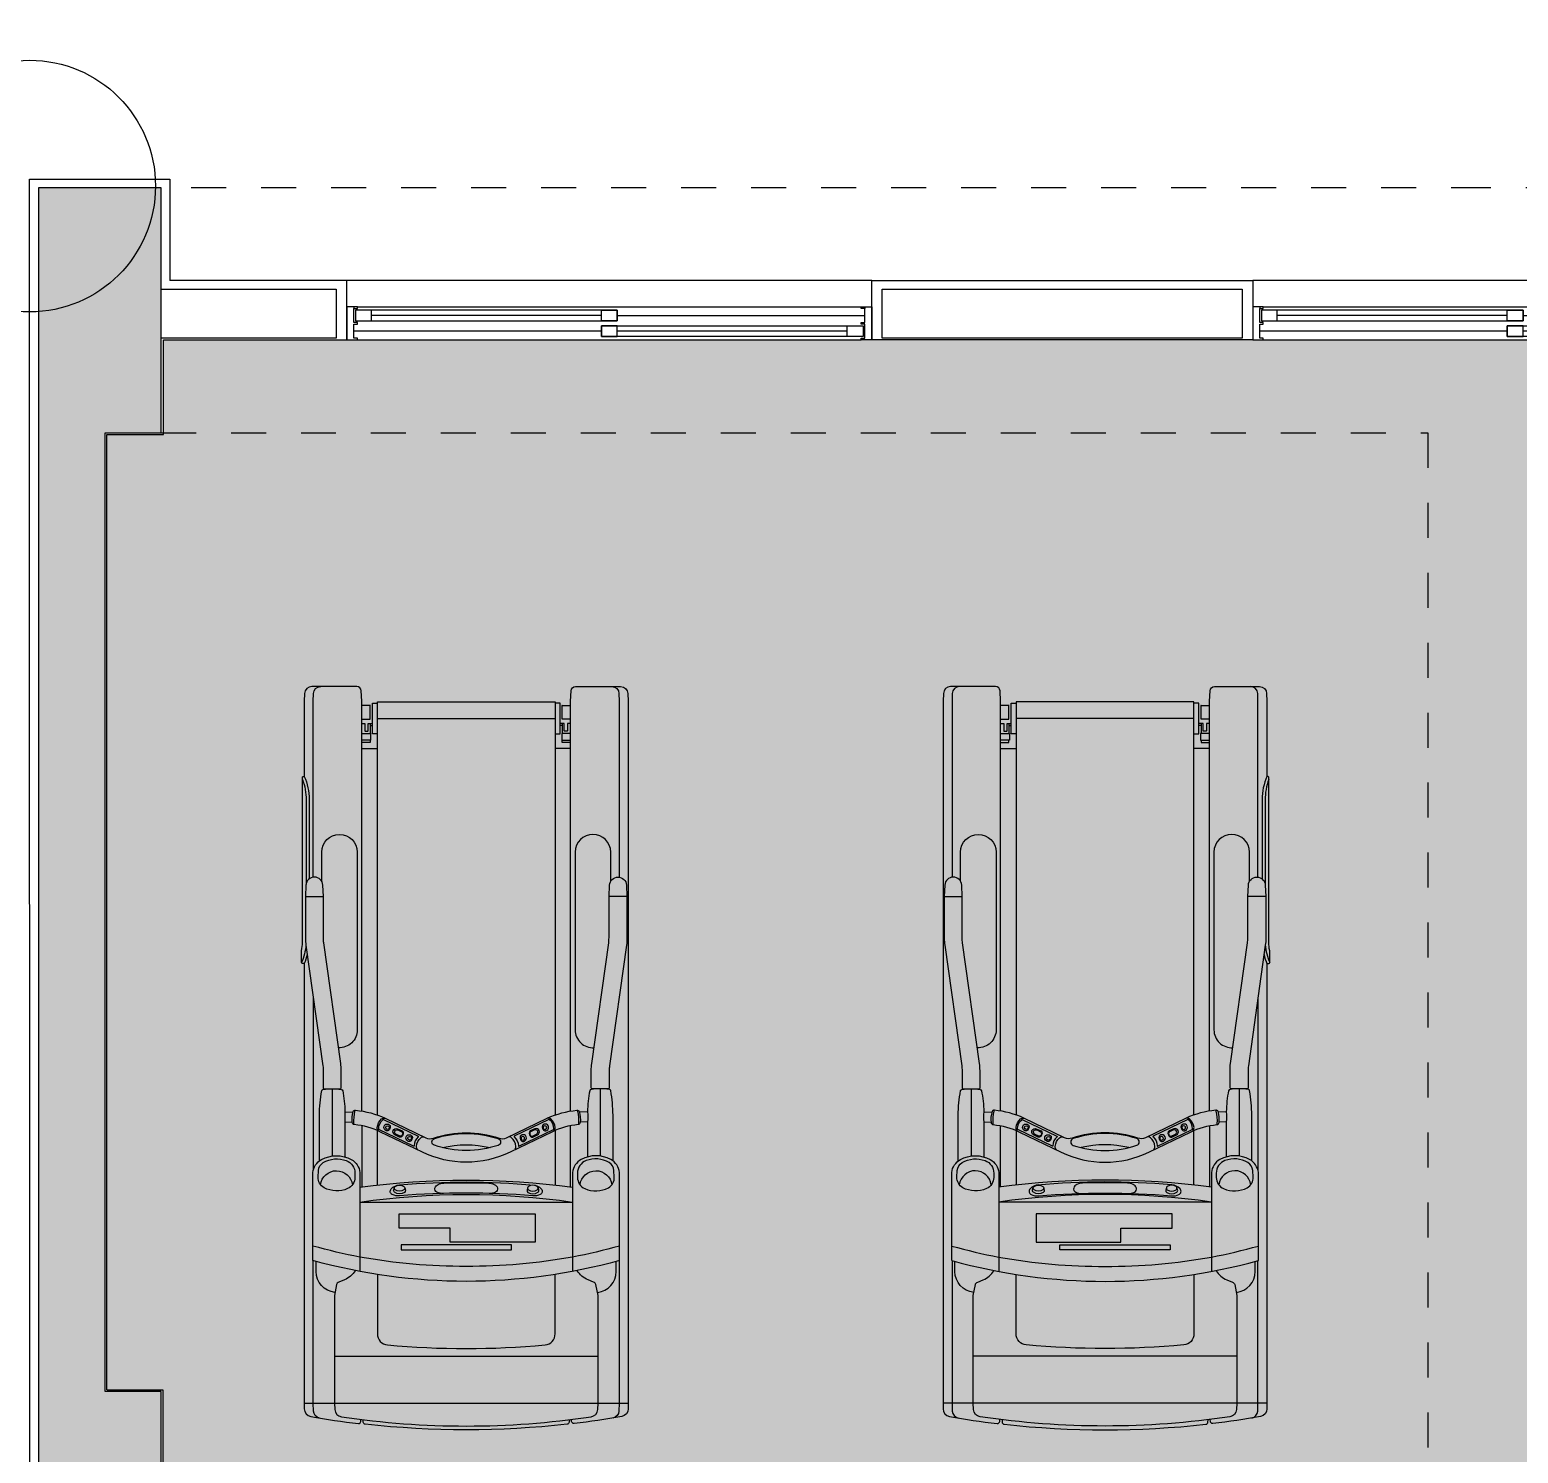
# Model space of a CAD drawing. Header units: metres. Extents: x -154 to 570, y -18 to 184.
# Drawn here: x -21.405 to -17.152, y 5.813 to 9.882 of the extents above; entities that cross this region are included whole.
import ezdxf
from ezdxf.xclip import XClip

# ---------------------------------------------------------------- set-up
doc = ezdxf.new("R2010")
doc.units = ezdxf.units.M
doc.header["$XCLIPFRAME"] = 0
doc.linetypes.add('DASHDOT', pattern=[1, 0.5, -0.25, 0, -0.25])
doc.linetypes.add('PUC TORRE B$0$DASHEDX2', pattern=[1.5, 1, -0.5])
for name, color, linetype in [('ARQ-AUX', 7, 'Continuous'), ('ARQ-DIM EMBASAM', 2, 'Continuous'), ('PA-PAISAGISMO', 7, 'Continuous'), ('PA-PLANTIO', 84, 'DASHDOT'), ('PUC TORRE B$0$1', 232, 'PUC TORRE B$0$DASHEDX2'), ('PUC TORRE B$0$4', 2, 'Continuous'), ('PUC TORRE B$0$LAY', 7, 'Continuous'), ('PUC$0$ARQ-ALV ACAB', 4, 'Continuous'), ('PUC$0$ARQ-ALV OSSO', 5, 'Continuous'), ('PUC$0$ARQ-AUX', 7, 'Continuous'), ('PUC$0$ARQ-AUX1 @ 1', 1, 'Continuous')]:
    doc.layers.add(name, color=color, linetype=linetype)
doc.layers.add('PUC$0$ARQ-FORRO', color=9, linetype='Continuous', lineweight=5)

# ---------------------------------------------------------------- blocks, each defined once
blk = doc.blocks.new('A$C23B574F5')
at = {"layer": 'PA-PLANTIO'}
h = blk.add_hatch(dxfattribs=at)
h.set_pattern_fill('DOTS', color=256, scale=0.075, style=0)
h.set_pattern_definition([(0, (-753.57029, 160.3369), (0.05953125, 0.1190625), [0, -0.1190625])])
h.paths.add_polyline_path([(-27.7081, 12.7261, 0.161101), (-30.4787, 12.5156), (-31.5341, 12.0752, 0.962207), (-30.7599, 9.9979, -0.161863), (-28.2168, 9.9911, 0.321768), (-20.5835, 12.3438), (-19.8343, 13.3309, 1.013508), (-21.906, 14.8598, -0.307162)])
at = {"layer": 'ARQ-DIM EMBASAM'}
blk.add_circle((-21.4054, 9.4349), 0.3596, dxfattribs=at)
at = {"layer": 'PA-PAISAGISMO', "ltscale": 0.1}
for radius in [6.8486, 6.8986]:
    blk.add_arc((-26.0389, 16.4841, 0), radius, 251.45741, 322.80353, dxfattribs=at)
blk = doc.blocks.new('PUC TORRE B$0$A$C5EB35D9F')
for points in [[(0.0078, 0.792), (0.0078, 2.0645, -0.363309), (0.0261, 2.0864, -0.015623), (0.1624, 2.1064, -0.432912), (0.1694, 2.1004), (0.1697, 2.0949)], [(0.0514, 2.0908, 0.357558), (0.0341, 2.0711), (0.0334, 2.0485), (0.0334, 1.6411)], [(0.1531, 1.6698, 0.163925), (0.1223, 1.6959), (0.1066, 1.7022, -0.07516), (0.102, 1.705, -0.212465), (0.1, 1.7091), (0.0936, 1.7407), (0.0936, 2.0485), (0.0947, 2.0666, -0.354368), (0.1136, 2.0873, -0.073854), (0.8273, 2.0873, -0.354368), (0.8462, 2.0666), (0.8473, 2.0485), (0.8473, 1.7407), (0.8409, 1.7091, -0.212465), (0.8389, 1.705, -0.07516), (0.8343, 1.7022), (0.8186, 1.6959, 0.163925), (0.7878, 1.6698)], [(0.7648, 2.0957), (0.7645, 2.1027, 0.367349), (0.7588, 2.1087, 0.05492), (0.1821, 2.1087, 0.367349), (0.1764, 2.1027), (0.1761, 2.0957)], [(0.9332, 0.257), (0.9332, 2.0645, 0.363309), (0.9148, 2.0864, 0.015623), (0.7786, 2.1064, 0.432912), (0.7715, 2.1004), (0.7712, 2.0949)], [(0.9075, 1.6411), (0.9075, 2.0485), (0.9068, 2.0711, 0.357571), (0.8895, 2.0908)], [(0.2165, 1.6805), (0.2165, 1.8502, -0.387587), (0.2453, 1.8819, -0.045851), (0.6956, 1.8819, -0.387587), (0.7245, 1.8502), (0.7245, 1.6805)], [(0.0954, 1.7317, 0.386526), (0.0415, 1.6723), (0.0415, 1.6433)], [(0.8455, 1.7317, -0.386526), (0.8994, 1.6723), (0.8994, 1.6433)], [(0.9086, 1.6408, 0.135609), (0.0323, 1.6408)], [(0.0323, 1.6408), (0.0323, 1.3893, 0.244228), (0.0572, 1.352, 0.253957), (0.142, 1.352, 0.249873), (0.1666, 1.3893), (0.1666, 1.6719)], [(0.9086, 1.6408), (0.9086, 1.3893, -0.244228), (0.8837, 1.352, -0.253957), (0.7989, 1.352, -0.249873), (0.7743, 1.3893), (0.7743, 1.6719)], [(0.1665, 1.6309, 0.020425), (0.0323, 1.5992)], [(0.7744, 1.6309, 0.088017), (0.1665, 1.6309)], [(0.9086, 1.5992, 0.020425), (0.7744, 1.6309)], [(0.1666, 1.4737, 0.071265), (0.7744, 1.4737)], [(0.6609, 1.4248, 0.198604), (0.6848, 1.4359, 0.506467), (0.6816, 1.4523, 0.136271), (0.6609, 1.456, -0.042648), (0.28, 1.456, 0.136271), (0.2593, 1.4523, 0.506467), (0.2561, 1.4359, 0.198604), (0.28, 1.4248, 0.045798), (0.6644, 1.4251)], [(0.295, 1.4327), (0.2965, 1.4396, 0.289821), (0.2942, 1.4459, 0.306328), (0.2657, 1.4456, 0.344814), (0.2632, 1.4382), (0.2653, 1.432)], [(0.4051, 1.4488, 0.115523), (0.3866, 1.445, 0.351202), (0.3809, 1.4335, 0.197169), (0.3903, 1.4231, 0.077301), (0.4063, 1.4195, 0.020426), (0.5346, 1.4195, 0.077301), (0.5506, 1.4231, 0.197169), (0.56, 1.4335, 0.351202), (0.5543, 1.445, 0.115523), (0.5358, 1.4488)], [(0.6459, 1.4327), (0.6444, 1.4396, -0.289821), (0.6468, 1.4459, -0.306328), (0.6752, 1.4456, -0.344814), (0.6777, 1.4382), (0.6756, 1.432)], [(0.054, 1.4239, 0.876443), (0.1453, 1.4242)], [(0.1666, 1.4312, 0.067622), (0.7744, 1.4312)], [(0.7956, 1.4242, 0.876443), (0.8869, 1.4239)], [(0.051, 1.3557), (0.051, 1.2255, 0.044701), (0.0576, 1.1551, 0.334391), (0.0618, 1.1512, 0.05203), (0.1133, 1.1515, 0.328227), (0.1175, 1.1553, 0.041161), (0.124, 1.2159, -0.056319), (0.124, 1.2443), (0.124, 1.3437)], [(0.332, 1.3246, 0.235586), (0.3282, 1.3145, 0.187713), (0.3407, 1.2898, 0.271993), (0.3508, 1.2878)], [(0.6089, 1.3246, -0.235586), (0.6127, 1.3145, -0.187713), (0.6002, 1.2898, -0.271993), (0.5901, 1.2878)], [(0.8899, 1.3557), (0.8899, 1.2255, -0.044701), (0.8833, 1.1551, -0.334391), (0.8791, 1.1512, -0.05203), (0.8276, 1.1515, -0.328227), (0.8234, 1.1553, -0.041161), (0.8169, 1.2159, 0.056319), (0.8169, 1.2443), (0.8169, 1.3437)], [(0.4023, 1.3181, 0.12187), (0.5389, 1.3181)], [(0.1506, 1.2522, 0.120495), (0.1496, 1.2488, 0.073774), (0.1526, 1.214, 0.202532), (0.1543, 1.2111)], [(0.22, 1.2706, 0.235586), (0.2162, 1.2606, 0.187713), (0.2287, 1.2359, 0.271993), (0.2387, 1.2339)], [(0.7209, 1.2706, -0.235586), (0.7248, 1.2606, -0.187713), (0.7122, 1.2359, -0.271993), (0.7022, 1.2339)], [(0.7866, 1.2111, 0.202532), (0.7883, 1.214, 0.073774), (0.7913, 1.2488, 0.120495), (0.7903, 1.2522)], [(0.172, 1.2134), (0.172, 0.0419), (0.1705, 0.0121, -0.399604), (0.1578, 0), (0.0292, 0, -0.403639), (0.0086, 0.0199), (0.0078, 0.0419), (0.0078, 0.257)], [(0.7689, 1.2134), (0.7689, 0.0419), (0.7704, 0.0121, 0.399604), (0.7831, 0), (0.9117, 0, 0.403639), (0.9323, 0.0199), (0.9332, 0.0419), (0.9332, 0.257)], [(0.0576, 0.5568), (0.0576, 0.4737, 0.99996), (0.1592, 0.4737), (0.1592, 0.9817, 0.431224), (0.1054, 1.0324)], [(0.8833, 0.5568), (0.8833, 0.4737, -0.99996), (0.7817, 0.4737), (0.7817, 0.9817, -0.431224), (0.8355, 1.0324)], [(0.0162, 0.7664, 0.032429), (0.0078, 0.792, 0.013492), (0.0022, 0.7917, 0.392858), (0, 0.7893), (0, 0.7553, -0.043988), (0.0024, 0.731), (0.0024, 0.2596, 0.398975), (0.0046, 0.2572), (0.0078, 0.257, 0.104052), (0.0216, 0.3233), (0.0216, 0.5501)], [(0.0124, 0.7388, 0.078341), (0, 0.7894)], [(0.0024, 0.2658, 0.093198), (0.0128, 0.3242), (0.0128, 0.5658)], [(0.0334, 0.5451), (0.0334, 0.0419), (0.034, 0.0201, 0.406295), (0.0546, 0)], [(0.8863, 0, 0.406262), (0.9069, 0.0201), (0.9075, 0.0419), (0.9075, 0.5451)]]:
    blk.add_lwpolyline(points, format="xyb")
for points in [[(0.0078, 2.0485), (0.9332, 2.0485)], [(0.0936, 1.9136), (0.8473, 1.9136)], [(0.1666, 1.4737), (0.7744, 1.4737)], [(0.172, 1.2553), (0.172, 1.4305)], [(0.2165, 1.425), (0.2165, 1.2691)], [(0.7245, 1.2691), (0.7245, 1.425)], [(0.7689, 1.4305), (0.7689, 1.2553)], [(0.0334, 0.8887), (0.0334, 1.3829)], [(0.0876, 1.15), (0.0876, 1.342)], [(0.8533, 1.15), (0.8533, 1.342)], [(0.124, 1.2443), (0.1446, 1.2452)], [(0.8169, 1.2443), (0.7963, 1.2452)], [(0.124, 1.2159), (0.147, 1.2168)], [(0.2165, 1.2249), (0.2165, 0.0443), (0.7245, 0.0443), (0.7245, 1.2249)], [(0.8169, 1.2159), (0.7939, 1.2168)], [(0.0111, 0.5999), (0.0624, 0.5999)], [(0.9298, 0.5999), (0.8785, 0.5999)], [(0.172, 0.1769), (0.2165, 0.1769)], [(0.7689, 0.1769), (0.7245, 0.1769)], [(0.196, 0.1532), (0.196, 0.1605), (0.172, 0.1605)], [(0.172, 0.1341), (0.1974, 0.1341), (0.1974, 0.1532), (0.172, 0.1532)], [(0.196, 0.1062), (0.196, 0.1341)], [(0.2165, 0.135), (0.2024, 0.135), (0.2024, 0.0481), (0.2165, 0.0481)], [(0.7245, 0.135), (0.7385, 0.135), (0.7385, 0.0481), (0.7245, 0.0481)], [(0.7689, 0.1341), (0.7435, 0.1341), (0.7435, 0.1532), (0.7689, 0.1532)], [(0.7689, 0.1605), (0.7449, 0.1605), (0.7449, 0.1532)], [(0.7449, 0.1062), (0.7449, 0.1341)], [(0.172, 0.1062), (0.1809, 0.1062), (0.1809, 0.1267), (0.1816, 0.1275), (0.1896, 0.1275), (0.1904, 0.1267), (0.1904, 0.1062), (0.2024, 0.1062)], [(0.172, 0.0938), (0.196, 0.0938), (0.196, 0.0544), (0.1968, 0.0544), (0.172, 0.0544)], [(0.196, 0.1118), (0.2024, 0.1118)], [(0.2165, 0.0912), (0.7245, 0.0912)], [(0.7689, 0.1062), (0.76, 0.1062), (0.76, 0.1267), (0.7593, 0.1275), (0.7513, 0.1275), (0.7505, 0.1267), (0.7505, 0.1062), (0.7385, 0.1062)], [(0.7449, 0.1118), (0.7385, 0.1118)], [(0.7689, 0.0938), (0.7449, 0.0938), (0.7449, 0.0544), (0.7441, 0.0544), (0.7689, 0.0544)]]:
    blk.add_lwpolyline(points)
for points in [[(0.4249, 1.5882), (0.4249, 1.5483), (0.2784, 1.5483), (0.2784, 1.5075), (0.6674, 1.5075), (0.6674, 1.5882)], [(0.5997, 1.6098), (0.5997, 1.5959), (0.2847, 1.5959), (0.2847, 1.6098)]]:
    blk.add_lwpolyline(points, close=True)
for points in [[(0.1525, 1.4031, 0.293854), (0.1316, 1.4351, 0.233147), (0.0642, 1.4326, 0.291297), (0.0473, 1.4022), (0.0484, 1.383, 0.250235), (0.0621, 1.3607, 0.227058), (0.1277, 1.3551, 0.313777), (0.1526, 1.3914)], [(0.2926, 1.4291, 0.527571), (0.2926, 1.4387, 0.309285), (0.2675, 1.4387, 0.527571), (0.2675, 1.4291, 0.309285)], [(0.6483, 1.4291, -0.527571), (0.6483, 1.4387, -0.309285), (0.6734, 1.4387, -0.527571), (0.6734, 1.4291, -0.309285)], [(0.7884, 1.4031, -0.293854), (0.8093, 1.4351, -0.233147), (0.8767, 1.4326, -0.291297), (0.8936, 1.4022), (0.8925, 1.383, -0.250235), (0.8788, 1.3607, -0.227058), (0.8132, 1.3551, -0.313777), (0.7883, 1.3914)], [(0.5957, 1.3311, 0.229152), (0.3452, 1.3311), (0.2259, 1.2734, -0.088182), (0.1506, 1.2522, 0.345974), (0.1447, 1.2463, 0.103552), (0.1475, 1.2152, 0.350282), (0.1543, 1.2111, 0.083184), (0.2387, 1.2339), (0.3549, 1.2898, -0.197367), (0.3766, 1.2911, 0.166973), (0.5643, 1.2911, -0.197367), (0.586, 1.2898), (0.7022, 1.2339, 0.083184), (0.7866, 1.2111, 0.350282), (0.7934, 1.2152, 0.103552), (0.7962, 1.2463, 0.345974), (0.7903, 1.2522, -0.088182), (0.715, 1.2734)], [(0.5617, 1.3115, 0.16371), (0.3795, 1.3114, 0.721327), (0.3796, 1.2921, 0.160099), (0.5616, 1.2922, 0.721327)], [(0.3202, 1.3137), (0.2212, 1.2661, 0.286434), (0.2203, 1.2646, 0.219746), (0.2323, 1.2383, 0.298291), (0.234, 1.2381), (0.3331, 1.2857, 0.53478), (0.3332, 1.287, -0.209507), (0.3214, 1.313, 0.547984)], [(0.2797, 1.2878), (0.2665, 1.2814, 0.977903), (0.274, 1.2639), (0.2876, 1.2704, 0.304036), (0.2906, 1.2768, 0.133138), (0.2866, 1.2859, 0.326475)], [(0.2813, 1.2851), (0.2693, 1.2794, 1.002744), (0.2751, 1.2675), (0.2864, 1.273, 0.313621), (0.2889, 1.2774, 0.184123), (0.2854, 1.2845, 0.307245)], [(0.3058, 1.3003), (0.3037, 1.2993, 0.977901), (0.3112, 1.2818), (0.3136, 1.2829, 0.304067), (0.3167, 1.2893, 0.133114), (0.3127, 1.2985, 0.326511)], [(0.3111, 1.2961, 2.489791), (0.3138, 1.2892, 0.290017)], [(0.6207, 1.3137), (0.7197, 1.2661, -0.286434), (0.7206, 1.2646, -0.219746), (0.7086, 1.2383, -0.298291), (0.7069, 1.2381), (0.6079, 1.2857, -0.53478), (0.6077, 1.287, 0.209507), (0.6195, 1.313, -0.547984)], [(0.6351, 1.3003), (0.6372, 1.2993, -0.977901), (0.6297, 1.2818), (0.6273, 1.2829, -0.304067), (0.6242, 1.2893, -0.133114), (0.6282, 1.2985, -0.326511)], [(0.6298, 1.2961, -2.489791), (0.6271, 1.2892, -0.290017)], [(0.6612, 1.2878), (0.6744, 1.2814, -0.977903), (0.6669, 1.2639), (0.6533, 1.2704, -0.304036), (0.6503, 1.2768, -0.133138), (0.6543, 1.2859, -0.326475)], [(0.6596, 1.2851), (0.6716, 1.2794, -1.002744), (0.6658, 1.2675), (0.6545, 1.273, -0.313621), (0.652, 1.2774, -0.184123), (0.6555, 1.2845, -0.307245)], [(0.2425, 1.2699), (0.2405, 1.2689, 0.977901), (0.248, 1.2513), (0.2504, 1.2525, 0.304067), (0.2534, 1.2589, 0.133114), (0.2494, 1.268, 0.326511)], [(0.2478, 1.2657, 2.489791), (0.2506, 1.2588, 0.290017)], [(0.6984, 1.2699), (0.7004, 1.2689, -0.977901), (0.6929, 1.2513), (0.6905, 1.2525, -0.304067), (0.6875, 1.2589, -0.133114), (0.6915, 1.268, -0.326511)], [(0.6931, 1.2657, -2.489791), (0.6903, 1.2588, -0.290017)], [(0.1132, 1.1468), (0.1132, 1.0973, -0.034937), (0.1118, 1.0778), (0.0634, 0.7331, 0.034924), (0.0624, 0.7189), (0.0624, 0.5999), (0.0608, 0.5678, -0.952834), (0.0126, 0.5678), (0.0111, 0.5999), (0.0111, 0.7199, -0.034937), (0.0124, 0.7393), (0.0609, 1.0841, 0.034969), (0.0619, 1.0982), (0.0619, 1.1468, -0.413741), (0.065, 1.15), (0.11, 1.15, -0.413646)], [(0.8277, 1.1468), (0.8277, 1.0973, 0.034937), (0.8291, 1.0778), (0.8775, 0.7331, -0.034924), (0.8785, 0.7189), (0.8785, 0.5999), (0.8801, 0.5678, 0.952834), (0.9283, 0.5678), (0.9298, 0.5999), (0.9298, 0.7199, 0.034937), (0.9285, 0.7393), (0.88, 1.0841, -0.034969), (0.879, 1.0982), (0.879, 1.1468, 0.413741), (0.8759, 1.15), (0.8309, 1.15, 0.413646)]]:
    blk.add_lwpolyline(points, format="xyb", close=True)
blk = doc.blocks.new('PUC TORRE B$0$A$Cf91409fb')
at = {"layer": 'PUC TORRE B$0$LAY', "xscale": -1, "rotation": 180}
blk.add_blockref('PUC TORRE B$0$A$C5EB35D9F', (-11.8249, 3.9399), dxfattribs=at)
at = {"layer": 'PUC TORRE B$0$LAY', "rotation": 179.999999999997}
blk.add_blockref('PUC TORRE B$0$A$C5EB35D9F', (-9.0586, 3.9399), dxfattribs=at)
blk = doc.blocks.new('*U1669')
at = {"color": 0, "linetype": 'ByBlock', "ltscale": 0.5}
for points in [[(0.02, -0.045), (0.03, -0.045), (0.03, -0.05), (0.02, -0.05), (0.02, -0.09), (0.03, -0.09), (0.03, -0.095), (0.02, -0.095), (0.02, -0.09), (0.03, -0.09), (0.03, -0.095), (0, -0.095), (0, 0), (0.03, 0), (0.03, -0.005), (0.02, -0.005), (0.02, -0.045)], [(1.48, -0.045), (1.47, -0.045), (1.47, -0.05), (1.48, -0.05), (1.48, -0.09), (1.47, -0.09), (1.47, -0.095), (1.48, -0.095), (1.48, -0.09), (1.47, -0.09), (1.47, -0.095), (1.5, -0.095), (1.5, 0), (1.47, 0), (1.47, -0.005), (1.48, -0.005), (1.48, -0.045)], [(0.025, -0.01), (0.07, -0.01), (0.07, -0.04), (0.025, -0.04)], [(0.7725, -0.01), (0.7275, -0.01), (0.7275, -0.04), (0.7725, -0.04)], [(0.7275, -0.055), (0.7725, -0.055), (0.7725, -0.085), (0.7275, -0.085)], [(1.475, -0.055), (1.43, -0.055), (1.43, -0.085), (1.475, -0.085)]]:
    blk.add_lwpolyline(points, close=True, dxfattribs=at)
at = {"color": 8, "linetype": 'ByBlock', "ltscale": 0.5}
for points in [[(1.47, 0), (0.03, 0)], [(0.7725, -0.025), (1.48, -0.025)], [(0.7275, -0.07), (0.02, -0.07)], [(1.47, -0.095), (0.03, -0.095)]]:
    blk.add_lwpolyline(points, dxfattribs=at)
at = {"color": 7, "linetype": 'ByBlock', "ltscale": 0.5}
for points in [[(0.7725, -0.01), (0.7725, -0.04), (0.025, -0.04), (0.025, -0.01)], [(0.7275, -0.055), (0.7275, -0.085), (1.475, -0.085), (1.475, -0.055)]]:
    blk.add_lwpolyline(points, close=True, dxfattribs=at)
for points in [[(0.07, -0.025), (0.7275, -0.025)], [(0.7725, -0.07), (1.43, -0.07)]]:
    blk.add_lwpolyline(points, dxfattribs=at)
blk = doc.blocks.new('PUC$0$forro area comum')
at = {"layer": 'PUC$0$ARQ-FORRO'}
h = blk.add_hatch(color=256, dxfattribs=at)
h.dxf.hatch_style = 1
h.paths.add_polyline_path([(-21.0257, 3.275), (-21.0257, 3.885), (-21.2352, 3.8853), (-21.2345, 5.3849), (-21.025, 5.3849), (-21.025, 5.9949), (-21.1845, 5.9949), (-21.1845, 8.725), (-21.0233, 8.725), (-21.0233, 8.995), (-15.835, 8.995), (-15.835, 8.7249), (-16.035, 8.7249), (-16.035, 8.4249), (-8.8033, 8.4249), (-8.8033, 4.1049), (-10.025, 4.1049), (-10.025, 4.9249), (-10.4353, 4.9246), (-10.4353, 4.1049), (-11.3354, 4.1049), (-11.3363, 3.71), (-15.835, 3.7106), (-15.835, 3.275)])
blk.add_lwpolyline([(-21.0257, 3.275), (-21.0257, 3.885), (-21.2352, 3.8853), (-21.2345, 5.3849), (-21.025, 5.3849), (-21.025, 5.9949), (-21.1845, 5.9949), (-21.1845, 8.725), (-21.0233, 8.725), (-21.0233, 8.995), (-15.835, 8.995), (-15.835, 8.7249), (-16.035, 8.7249), (-16.035, 8.4249), (-8.8033, 8.4249), (-8.8033, 4.1049), (-10.025, 4.1049), (-10.025, 4.9249), (-10.4353, 4.9246), (-10.4353, 4.1049), (-11.3354, 4.1049), (-11.3363, 3.71), (-15.835, 3.7106), (-15.835, 3.275)], close=True, dxfattribs=at)
blk = doc.blocks.new('PUC')
at = {"layer": 'PUC$0$ARQ-ALV ACAB'}
for p, q in [((-20.4989, 9.165, 0), (-21.005, 9.165, 0)), ((-20.4989, 8.995, 0), (-20.4989, 9.165, 0)), ((-21.0233, 8.725), (-21.0233, 8.995, 0)), ((-21.0233, 8.995, 0), (-20.4989, 8.995, 0)), ((-21.1845, 8.725, 0), (-21.0233, 8.725, 0))]:
    blk.add_line(p, q, dxfattribs=at)
at = {"layer": 'PUC$0$ARQ-ALV ACAB', "elevation": 0}
for points in [[(-21.4049, 5.3099), (-21.4054, 9.4549), (-21.005, 9.4549), (-21.005, 9.165)], [(-21.1845, 5.9949), (-21.1845, 8.725)], [(-21.1845, 5.9949), (-21.025, 5.9949), (-21.025, 5.3849), (-21.2345, 5.3849)]]:
    blk.add_lwpolyline(points, dxfattribs=at)
at = {"layer": 'PUC$0$ARQ-ALV ACAB'}
blk.add_lwpolyline([(-17.9104, 8.995), (-18.9989, 8.995), (-18.9989, 9.165), (-17.9104, 9.165)], close=True, dxfattribs=at)
at = {"layer": 'PUC$0$ARQ-ALV OSSO', "elevation": 0}
blk.add_lwpolyline([(-21.0294, 9.14), (-20.5299, 9.14), (-20.5299, 9), (-21.0294, 9)], dxfattribs=at)
at = {"layer": 'PUC$0$ARQ-ALV OSSO'}
blk.add_lwpolyline([(-17.9404, 9), (-18.9689, 9), (-18.9689, 9.14), (-17.9404, 9.14)], close=True, dxfattribs=at)
at = {"layer": 'PUC$0$ARQ-AUX'}
for points in [[(-18.9989, 9.165), (-20.4989, 9.165)], [(-16.4104, 9.165), (-17.9104, 9.165)]]:
    blk.add_lwpolyline(points, dxfattribs=at)
at = {"layer": 'PUC$0$ARQ-AUX1 @ 1', "rotation": 180}
for p in [(-18.9989, 8.995), (-16.4104, 8.995, 0)]:
    blk.add_blockref('*U1669', p, dxfattribs=at)
at = {"layer": 'PUC$0$ARQ-FORRO'}
blk.add_blockref('PUC$0$forro area comum', (0, 0), dxfattribs=at)
blk = doc.blocks.new('PUC TORRE B$0$est-lo-07-6sb-r00')
at = {"layer": 'PUC TORRE B$0$4'}
h = blk.add_hatch(color=8, dxfattribs=at)
h.dxf.hatch_style = 1
h.paths.add_polyline_path([(213.004314, 592.98646), (232.004314, 592.98646), (232.004314, 743.98646), (213.004314, 743.98646)], flags=17)
h.paths.add_polyline_path([(517.003016, 942.98646), (353.003016, 942.98646), (353.003016, 923.986062), (498.003016, 923.986062), (498.003016, 465.008359), (498.003039, 465.008359), (498.003039, 450.008359), (498.003039, 395.98646), (517.003016, 395.98646)])
h.paths.add_polyline_path([(3672.003309, 253.001099), (3672.003309, 388.001099), (3637.003309, 388.001099), (3637.003309, 253.001099)])
h.paths.add_polyline_path([(3637.003309, 942.98646), (3637.003194, 872.98646), (3653.003309, 872.98646), (3653.003309, 599.001099), (3637.003309, 599.001099), (3637.003309, 539.001099), (3672.003309, 539.001099), (3672.003309, 942.98646)])
h.paths.add_polyline_path([(3672.003424, 102.001099), (3637.003309, 102.001099), (3637.003309, 42.001099), (3653.003307, 42.001099), (3653.003307, -229.998901), (3637.003309, -229.998901), (3637.003309, -299.998901), (3672.003424, -299.998901)])
h.paths.add_polyline_path([(3075.003309, -299.999844), (3110.003309, -299.999844), (3110.003309, -199.999844), (3075.003309, -199.999844)])
h.paths.add_polyline_path([(3075.003309, 270.500177), (3110.003309, 270.500177), (3110.003309, 370.500177), (3075.003309, 370.500177)])
h.paths.add_polyline_path([(520.003309, 942.98646), (520.003309, 395.98646), (555.003309, 395.98646), (555.003309, 451.98646), (539.003309, 451.98646), (539.003309, 872.98646), (555.003309, 872.98646), (555.003309, 942.98646)])
h.paths.add_polyline_path([(-2102.995138, 253.000177), (-2102.995138, 388.000177), (-2137.995138, 388.000177), (-2137.995138, 253.000177)])
h.paths.add_polyline_path([(-2137.995138, 101.999935), (-2137.995138, -299.999844), (-2102.995138, -299.999844), (-2102.995138, -229.999844), (-2118.995138, -229.999844), (-2118.995138, 41.999935), (-2102.995138, 41.999935), (-2102.995138, 101.999935)])
h.paths.add_polyline_path([(-2137.995141, 942.98646), (-2137.995141, 538.988972), (-2102.995141, 538.988972), (-2102.995141, 598.988972), (-2118.995141, 598.988972), (-2118.995141, 872.98646), (-2102.995141, 872.98646), (-2102.995141, 942.98646)])
h.paths.add_polyline_path([(520.003309, 245.003526), (520.003309, -299.999844), (555.003309, -299.999844), (555.003309, -229.999844), (539.003309, -229.999844), (539.003309, 185.003526), (555.003309, 185.003526), (555.003309, 245.003526)])
h.paths.add_polyline_path([(-34.995574, 942.98646), (-34.995574, 872.98646), (-18.995574, 872.98646), (-18.995574, 455.98646), (-34.995574, 455.98646), (-34.995574, 395.98646), (232.004426, 395.98646), (232.004426, 481.98646), (213.004426, 481.98646), (213.004426, 414.98646), (0.004426, 414.98646), (0.004426, 923.98646), (213.004426, 923.98646), (213.004426, 854.98646), (232.004426, 854.98646), (232.004426, 923.98646), (252.004426, 923.98646), (252.004426, 942.98646)])
h.paths.add_polyline_path([(3075.003309, 842.98646), (3110.003309, 842.98646), (3110.003309, 942.98646), (3075.003309, 942.98646)])
h.paths.add_polyline_path([(2530.003309, -299.999844), (2570.003309, -299.999844), (2570.003309, -199.999844), (2530.003309, -199.999844)])
h.paths.add_polyline_path([(2530.003309, 145.003526), (2570.003309, 145.003526), (2570.003309, 245.003526), (2530.003309, 245.003526)])
h.paths.add_polyline_path([(2530.003309, 395.98646), (2570.003309, 395.98646), (2570.003309, 495.98646), (2530.003309, 495.98646)])
h.paths.add_polyline_path([(2530.003309, 842.98646), (2570.003309, 842.98646), (2570.003309, 942.98646), (2530.003309, 942.98646)])
h.paths.add_polyline_path([(1995.003309, -299.999844), (2030.003309, -299.999844), (2030.003309, -199.999844), (1995.003309, -199.999844)])
h.paths.add_polyline_path([(1995.003309, 145.003526), (2030.003309, 145.003526), (2030.003309, 245.003526), (1995.003309, 245.003526)])
h.paths.add_polyline_path([(1995.003309, 395.98646), (2030.003309, 395.98646), (2030.003309, 495.98646), (1995.003309, 495.98646)])
h.paths.add_polyline_path([(1995.003309, 842.98646), (2030.003309, 842.98646), (2030.003309, 942.98646), (1995.003309, 942.98646)])
h.paths.add_polyline_path([(1460.003309, -299.999844), (1495.003309, -299.999844), (1495.003309, -199.999844), (1460.003309, -199.999844)])
h.paths.add_polyline_path([(1460.003309, 145.003526), (1495.003309, 145.003526), (1495.003309, 245.003526), (1460.003309, 245.003526)])
h.paths.add_polyline_path([(1460.176641, 395.98646), (1495.176641, 395.98646), (1495.176641, 495.98646), (1460.176641, 495.98646)])
h.paths.add_polyline_path([(1460.003309, 842.98646), (1495.003309, 842.98646), (1495.003309, 942.98646), (1460.003309, 942.98646)])
h.paths.add_polyline_path([(925.003309, -299.999844), (960.003309, -299.999844), (960.003309, -199.999844), (925.003309, -199.999844)])
h.paths.add_polyline_path([(925.003309, 145.003526), (960.003309, 145.003526), (960.003309, 245.003526), (925.003309, 245.003526)])
h.paths.add_polyline_path([(925.003309, 395.98646), (960.003309, 395.98646), (960.003309, 495.98646), (925.003309, 495.98646)])
h.paths.add_polyline_path([(925.003309, 842.98646), (960.003309, 842.98646), (960.003309, 942.98646), (925.003309, 942.98646)])
h.paths.add_polyline_path([(-1582.999721, -299.999844), (-1547.999721, -299.999844), (-1547.999721, -199.999844), (-1582.999721, -199.999844)])
h.paths.add_polyline_path([(-500.999721, -299.999844), (-465.999721, -299.999844), (-465.999721, -199.999844), (-500.999721, -199.999844)])
h.paths.add_polyline_path([(-1042.999721, -299.999844), (-1002.999721, -299.999844), (-1002.999721, -199.999844), (-1042.999721, -199.999844)])
h.paths.add_polyline_path([(-500.999721, 145.003526), (-465.999721, 145.003526), (-465.999721, 245.003526), (-500.999721, 245.003526)])
h.paths.add_polyline_path([(-1042.999721, 145.003526), (-1002.999721, 145.003526), (-1002.999721, 245.003526), (-1042.999721, 245.003526)])
h.paths.add_polyline_path([(-500.999721, 395.98646), (-465.999721, 395.98646), (-465.999721, 495.98646), (-500.999721, 495.98646)])
h.paths.add_polyline_path([(-1042.999721, 395.98646), (-1002.999721, 395.98646), (-1002.999721, 495.98646), (-1042.999721, 495.98646)])
h.paths.add_polyline_path([(-1582.999721, 270.500177), (-1547.999721, 270.500177), (-1547.999721, 370.500177), (-1582.999721, 370.500177)])
h.paths.add_polyline_path([(-500.999721, 842.98646), (-465.999721, 842.98646), (-465.999721, 942.98646), (-500.999721, 942.98646)])
h.paths.add_polyline_path([(-1042.999721, 842.98646), (-1002.999721, 842.98646), (-1002.999721, 942.98646), (-1042.999721, 942.98646)])
h.paths.add_polyline_path([(-1582.999721, 842.98646), (-1547.999721, 842.98646), (-1547.999721, 942.98646), (-1582.999721, 942.98646)])
h.paths.add_polyline_path([(-35, 245.003526), (-35, 185.003526), (-19, 185.003526), (-19, -230), (-35, -230), (-35, -300), (517, -300), (517, 245), (498, 245), (498, -281), (0, -281), (0, -19), (255, -19), (255, 245.003526), (178.5, 245.003526), (178.5, 226.003526), (236, 226.003526), (236, 0), (0, 0), (0, 226.003526), (57.5, 226.003526), (57.5, 245.003526)])
at = {"layer": 'PUC TORRE B$0$1'}
for points in [[(-1724.370231, 942.98646), (-2102.995141, 942.98646)], [(-1582.999721, 942.98646), (-1724.370231, 942.98646)], [(-2102.995141, 872.98646), (-1740.97815, 872.98646)], [(-1740.97815, 872.98646), (-1740.97815, 355.500177)]]:
    blk.add_lwpolyline(points, dxfattribs=at)
at = {"layer": 'PUC TORRE B$0$4', "linetype": 'Continuous'}
blk.add_lwpolyline([(-2137.995141, 942.98646), (-2137.995141, 538.988972), (-2102.995141, 538.988972), (-2102.995141, 598.988972), (-2118.995141, 598.988972), (-2118.995141, 872.98646), (-2102.995141, 872.98646), (-2102.995141, 942.98646), (-2137.995141, 942.98646)], dxfattribs=at)
blk = doc.blocks.new('PUC TORRE B')
at = {"linetype": 'Continuous', "xscale": 0.01, "yscale": 0.01, "zscale": 0.01}
blk.add_blockref('PUC TORRE B$0$est-lo-07-6sb-r00', (0, 0), dxfattribs=at)
for name, p in [('PUC', (0, 0)), ('PUC TORRE B$0$A$Cf91409fb', (-8.8034, 4.0649))]:
    blk.add_blockref(name, p)

msp = doc.modelspace()

# ---------------------------------------------------------------- block references
at = {"layer": 'ARQ-AUX'}
msp.add_blockref('A$C23B574F5', (0, 0, 0), dxfattribs=at)
ref = msp.add_blockref('PUC TORRE B', (0, 0), dxfattribs=at)
XClip(ref).set_block_clipping_path([(-22.1257387469, -3.8879528525), (38.8233554118, 13.297728756)])

doc.saveas('drawing.dxf')
